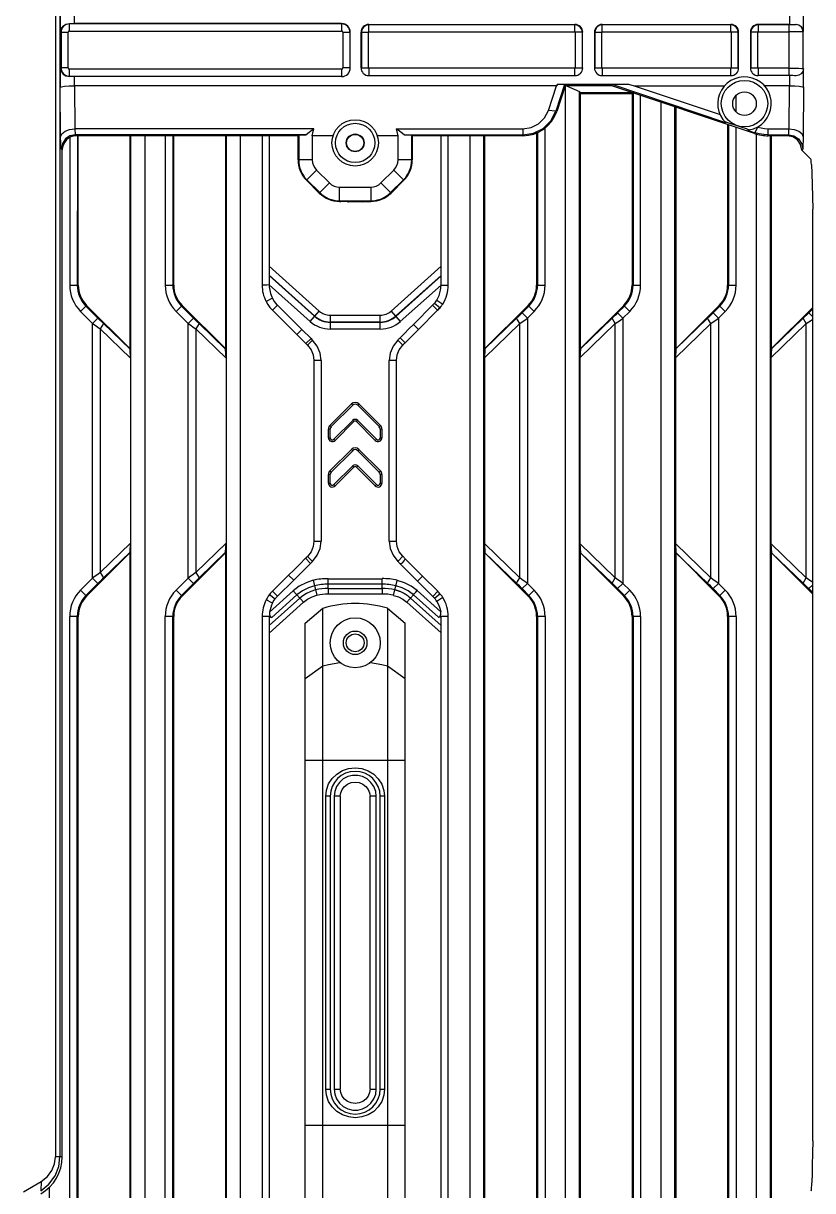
# Model space of a CAD drawing. Header units: millimetres. Extents: x -3132 to 28633, y 682 to 5849.
# Drawn here: x 23389.5 to 23499.9, y 2426 to 2589.5 of the extents above; entities that cross this region are included whole.
import ezdxf

# ---------------------------------------------------------------- set-up
doc = ezdxf.new("R2010")
doc.units = ezdxf.units.MM

# ---------------------------------------------------------------- blocks, each defined once
blk = doc.blocks.new('rtjg')
at = {"linetype": 'Continuous'}
for p, q in [((18572.44, 2418.77), (18572.44, 2108.85)), ((18573.06, 2418.77), (18573.06, 2108.85)), ((18573.11, 2269.02), (18573.11, 2266.31)), ((18677.16, 2266.46), (18677.16, 2269.02)), ((18612.49, 2267.48), (18574.39, 2267.48)), ((18574.39, 2266.48), (18574.39, 2267.48)), ((18575.1, 2267.52), (18575.1, 2268.81)), ((18612.49, 2267.52), (18575.1, 2267.52)), ((18612.49, 2267.52), (18612.49, 2266.48)), ((18616.29, 2267.39), (18645.16, 2267.39)), ((18616.29, 2266.35), (18616.29, 2267.39)), ((18645.16, 2267.34), (18616.29, 2267.34)), ((18645.16, 2266.35), (18645.16, 2267.34)), ((18648.96, 2267.39), (18666.99, 2267.39)), ((18648.96, 2266.35), (18648.96, 2267.39)), ((18666.99, 2267.34), (18648.96, 2267.34)), ((18666.99, 2266.35), (18666.99, 2267.34)), ((18675.17, 2267.39), (18670.79, 2267.39)), ((18675.1, 2267.34), (18670.79, 2267.34)), ((18670.79, 2267.34), (18670.79, 2266.35)), ((18675.1, 2267.34), (18675.1, 2260.28)), ((18675.17, 2268.81), (18675.17, 2267.39)), ((18676.11, 2267.39), (18676.09, 2267.38)), ((18573.11, 2266.31), (18574.22, 2266.31)), ((18573.22, 2266.31), (18573.22, 2261.31)), ((18574.22, 2261.31), (18574.22, 2266.31)), ((18574.39, 2266.48), (18612.49, 2266.48)), ((18612.66, 2266.31), (18613.7, 2266.31)), ((18612.66, 2266.31), (18612.66, 2261.31)), ((18613.7, 2261.31), (18613.7, 2266.31)), ((18615.21, 2266.31), (18616.25, 2266.31)), ((18615.21, 2261.31), (18615.21, 2266.31)), ((18615.26, 2266.31), (18615.26, 2261.31)), ((18616.25, 2266.35), (18645.19, 2266.35)), ((18616.25, 2261.27), (18616.25, 2266.35)), ((18645.19, 2266.35), (18645.19, 2261.27)), ((18646.19, 2266.31), (18645.19, 2266.31)), ((18646.19, 2261.31), (18646.19, 2266.31)), ((18646.23, 2261.31), (18646.23, 2266.31)), ((18647.88, 2266.31), (18648.92, 2266.31)), ((18647.88, 2266.31), (18647.88, 2261.31)), ((18647.92, 2266.31), (18647.92, 2261.31)), ((18648.92, 2266.35), (18667.03, 2266.35)), ((18648.92, 2261.27), (18648.92, 2266.35)), ((18667.03, 2266.35), (18667.03, 2261.27)), ((18668.02, 2266.31), (18667.03, 2266.31)), ((18668.02, 2261.31), (18668.02, 2266.31)), ((18668.07, 2261.31), (18668.07, 2266.31)), ((18669.71, 2266.31), (18669.71, 2261.31)), ((18670.75, 2266.31), (18669.76, 2266.31)), ((18669.76, 2266.31), (18669.76, 2261.31)), ((18670.75, 2266.35), (18675.1, 2266.35)), ((18670.75, 2261.27), (18670.75, 2266.35)), ((18677.09, 2266.38), (18677.16, 2266.46)), ((18677.09, 2261.24), (18677.09, 2266.38)), ((18574.22, 2261.31), (18573.11, 2261.31)), ((18573.11, 2261.31), (18573.11, 2258.6)), ((18612.49, 2261.14), (18574.39, 2261.14)), ((18574.39, 2260.1), (18574.39, 2261.14)), ((18612.49, 2261.14), (18612.49, 2260.14)), ((18613.66, 2261.31), (18612.66, 2261.31)), ((18615.26, 2261.31), (18616.25, 2261.31)), ((18645.19, 2261.27), (18616.25, 2261.27)), ((18616.29, 2261.27), (18616.29, 2260.28)), ((18645.16, 2260.28), (18645.16, 2261.27)), ((18645.19, 2261.31), (18646.19, 2261.31)), ((18647.92, 2261.31), (18648.92, 2261.31)), ((18667.03, 2261.27), (18648.92, 2261.27)), ((18648.96, 2261.27), (18648.96, 2260.28)), ((18666.99, 2260.28), (18666.99, 2261.27)), ((18667.03, 2261.31), (18668.02, 2261.31)), ((18669.76, 2261.31), (18670.75, 2261.31)), ((18675.1, 2261.27), (18670.75, 2261.27)), ((18670.79, 2261.27), (18670.79, 2260.28)), ((18677.09, 2261.24), (18677.16, 2261.16)), ((18677.16, 2258.6), (18677.16, 2261.16)), ((18574.39, 2260.14), (18612.49, 2260.14)), ((18612.49, 2260.1), (18575.1, 2260.1)), ((18575.1, 2258.81), (18575.1, 2260.1)), ((18616.29, 2260.23), (18645.16, 2260.23)), ((18642.7, 2259.02), (18642.58, 2258.81)), ((18642.7, 2259.02), (18652.67, 2259.02)), ((18642.7, 2259.02), (18643.67, 2258.99)), ((18648.96, 2260.23), (18666.99, 2260.23)), ((18650.34, 2258.99), (18652.67, 2259.02)), ((18652.67, 2259.02), (18653.43, 2258.81)), ((18675.17, 2260.23), (18670.79, 2260.23)), ((18675.17, 2260.23), (18675.17, 2258.81)), ((18676.11, 2260.22), (18676.09, 2260.24)), ((18573.16, 2251.68), (18573.11, 2258.6)), ((18642.58, 2258.81), (18575.1, 2258.81)), ((18575.1, 2258.81), (18575.15, 2252.79)), ((18641.43, 2255.36), (18642.58, 2258.81)), ((18643.67, 2258.99), (18642.46, 2255.27)), ((18643.8, 2258.81), (18642.6, 2255.22)), ((18643.8, 2258.81), (18643.67, 2258.99)), ((18643.79, 2258.81), (18643.79, 2053.72)), ((18650.31, 2258.81), (18643.8, 2258.81)), ((18643.98, 2258.81), (18645.79, 2257.99)), ((18645.78, 2257.99), (18645.8, 2257.81)), ((18645.78, 2055.71), (18645.78, 2257.99)), ((18645.8, 2257.81), (18645.93, 2257.68)), ((18653.15, 2257.68), (18645.93, 2257.68)), ((18645.93, 2222.01), (18645.93, 2257.68)), ((18650.31, 2258.81), (18650.34, 2258.99)), ((18670.3, 2252.12), (18650.31, 2258.81)), ((18666.28, 2253.61), (18650.34, 2258.99)), ((18653.24, 2257.77), (18653.15, 2257.68)), ((18653.15, 2257.68), (18653.15, 2230.89)), ((18653.28, 2257.81), (18653.24, 2257.77)), ((18653.29, 2257.82), (18653.29, 2230.89)), ((18653.43, 2258.81), (18666.09, 2258.81)), ((18653.43, 2258.81), (18665.46, 2254.78)), ((18654.34, 2230.89), (18654.34, 2257.46)), ((18667.71, 2255.19), (18667.71, 2257.43)), ((18675.17, 2258.81), (18671.68, 2258.81)), ((18675.13, 2252.79), (18675.17, 2258.81)), ((18677.16, 2258.6), (18677.11, 2251.68)), ((18657.16, 2256.52), (18657.16, 2067.09)), ((18659.15, 2069.08), (18659.15, 2255.85)), ((18659.3, 2222.01), (18659.3, 2255.8)), ((18642.45, 2255.24), (18641.43, 2255.36)), ((18642.6, 2255.22), (18642.46, 2255.27)), ((18608.6, 2252.79), (18575.17, 2252.79)), ((18575.17, 2252.79), (18575.21, 2251.94)), ((18608.6, 2252.79), (18607.55, 2251.94)), ((18608.39, 2251.81), (18608.6, 2252.79)), ((18620.18, 2252.79), (18637.86, 2252.79)), ((18621.23, 2251.94), (18620.18, 2252.79)), ((18620.39, 2251.81), (18620.18, 2252.79)), ((18637.86, 2252.79), (18637.86, 2251.81)), ((18640.97, 2230.89), (18640.97, 2252.94)), ((18666.55, 2253.64), (18666.43, 2253.68)), ((18666.52, 2253.38), (18666.52, 2230.89)), ((18666.66, 2253.34), (18666.66, 2230.89)), ((18667.6, 2253.29), (18666.99, 2253.49)), ((18668.69, 2252.92), (18667.6, 2253.29)), ((18667.71, 2230.89), (18667.71, 2252.99)), ((18669.33, 2252.59), (18670.35, 2252.24)), ((18670.69, 2253.02), (18670.35, 2252.24)), ((18672.21, 2252.79), (18675.13, 2252.79)), ((18672.21, 2251.81), (18672.21, 2252.79)), ((18675.07, 2251.94), (18675.1, 2252.79)), ((18573.24, 2249.97), (18573.16, 2251.68)), ((18574.44, 2251.54), (18574.44, 2230.89)), ((18607.55, 2251.94), (18575.25, 2251.94)), ((18575.25, 2251.94), (18575.38, 2251.81)), ((18606.39, 2251.81), (18575.38, 2251.81)), ((18575.5, 2251.81), (18575.49, 2230.89)), ((18575.62, 2230.89), (18575.62, 2251.81)), ((18582.85, 2251.81), (18582.85, 2222.01)), ((18582.99, 2019.79), (18582.99, 2251.81)), ((18584.99, 2018.72), (18584.99, 2251.81)), ((18587.81, 2251.81), (18587.81, 2230.89)), ((18588.87, 2251.81), (18588.86, 2230.89)), ((18588.99, 2230.89), (18588.99, 2251.81)), ((18596.22, 2251.81), (18596.22, 2222.01)), ((18596.36, 2019.79), (18596.36, 2251.81)), ((18598.36, 2018.72), (18598.36, 2251.81)), ((18601.36, 2251.81), (18601.36, 2230.89)), ((18602.36, 2251.81), (18602.36, 2230.92)), ((18606.39, 2251.81), (18606.48, 2251.9)), ((18606.39, 2248.42), (18606.39, 2251.81)), ((18606.48, 2251.9), (18607.55, 2251.94)), ((18606.48, 2251.9), (18606.48, 2248.42)), ((18611.3, 2251.81), (18608.39, 2251.81)), ((18608.39, 2251.81), (18608.39, 2248.42)), ((18620.39, 2251.81), (18617.48, 2251.81)), ((18620.39, 2248.42), (18620.39, 2251.81)), ((18621.23, 2251.94), (18637.86, 2251.94)), ((18621.23, 2251.94), (18622.3, 2251.9)), ((18622.39, 2251.81), (18622.3, 2251.9)), ((18622.3, 2248.42), (18622.3, 2251.9)), ((18637.86, 2251.81), (18622.39, 2251.81)), ((18622.39, 2251.81), (18622.39, 2248.42)), ((18626.42, 2230.91), (18626.42, 2251.81)), ((18627.42, 2230.9), (18627.42, 2251.81)), ((18630.42, 2251.81), (18630.42, 2040.35)), ((18632.41, 2042.34), (18632.41, 2251.81)), ((18632.56, 2222.01), (18632.56, 2251.81)), ((18639.78, 2252.25), (18639.78, 2230.89)), ((18639.92, 2252.31), (18639.92, 2230.89)), ((18670.34, 2252.24), (18670.3, 2252.12)), ((18670.53, 2252.06), (18670.53, 2080.46)), ((18672.21, 2251.94), (18675.07, 2251.94)), ((18674.9, 2251.81), (18672.21, 2251.81)), ((18672.52, 2082.45), (18672.52, 2251.81)), ((18672.67, 2222.01), (18672.67, 2251.81)), ((18674.9, 2251.81), (18675.03, 2251.94)), ((18677.11, 2251.68), (18677.04, 2249.97)), ((18573.39, 2249.82), (18573.24, 2249.97)), ((18573.39, 2108.85), (18573.39, 2249.82)), ((18677.04, 2249.97), (18676.89, 2249.81)), ((18676.89, 2249.81), (18678.18, 2248.52)), ((18608.39, 2248.42), (18606.39, 2248.42)), ((18622.39, 2248.42), (18620.39, 2248.42)), ((18607.56, 2245.59), (18608.97, 2247)), ((18608.97, 2247), (18610.78, 2245.2)), ((18618, 2245.2), (18619.8, 2247)), ((18619.8, 2247), (18621.22, 2245.59)), ((18609.37, 2243.78), (18607.56, 2245.59)), ((18607.62, 2245.65), (18609.43, 2243.85)), ((18610.78, 2245.2), (18609.37, 2243.78)), ((18612.2, 2244.61), (18616.58, 2244.61)), ((18612.2, 2242.61), (18612.2, 2244.61)), ((18616.58, 2244.61), (18616.58, 2242.61)), ((18619.41, 2243.78), (18618, 2245.2)), ((18619.35, 2243.85), (18621.15, 2245.65)), ((18621.22, 2245.59), (18619.41, 2243.78)), ((18612.2, 2242.7), (18616.58, 2242.7)), ((18612.2, 2242.61), (18612.37, 2242.61)), ((18613.36, 2242.58), (18613.45, 2242.54)), ((18615.32, 2242.54), (18613.45, 2242.54)), ((18615.42, 2242.58), (18615.32, 2242.54)), ((18616.41, 2242.61), (18616.58, 2242.61)), ((18678.43, 2111.08), (18678.43, 2241.54)), ((18609.37, 2227.27), (18602.36, 2233.55)), ((18626.42, 2233.53), (18619.42, 2227.26)), ((18608.73, 2226.56), (18602.36, 2232.28)), ((18602.36, 2232.22), (18608.7, 2226.53)), ((18626.42, 2232.25), (18620.05, 2226.56)), ((18620.08, 2226.52), (18626.42, 2232.19)), ((18574.44, 2230.89), (18575.62, 2230.89)), ((18587.81, 2230.89), (18588.99, 2230.89)), ((18602.36, 2230.92), (18608.07, 2225.82)), ((18620.71, 2225.82), (18626.42, 2230.91)), ((18626.42, 2230.91), (18627.42, 2230.89)), ((18639.78, 2230.89), (18640.97, 2230.89)), ((18653.15, 2230.89), (18654.34, 2230.89)), ((18666.52, 2230.89), (18667.71, 2230.89)), ((18576.79, 2228.06), (18575.95, 2227.22)), ((18576.7, 2227.97), (18578.39, 2226.28)), ((18582.85, 2222.01), (18576.79, 2228.06)), ((18590.16, 2228.06), (18589.32, 2227.22)), ((18590.07, 2227.97), (18591.76, 2226.28)), ((18596.22, 2222.01), (18590.16, 2228.06)), ((18602.81, 2229.06), (18601.91, 2228.6)), ((18603.53, 2228.08), (18602.83, 2227.37)), ((18606.93, 2224.68), (18603.53, 2228.08)), ((18625.32, 2228.17), (18622.55, 2225.39)), ((18625.23, 2228.08), (18625.93, 2227.37)), ((18625.5, 2228.37), (18626.27, 2227.73)), ((18625.82, 2228.79), (18626.66, 2228.25)), ((18638.61, 2228.06), (18632.56, 2222.01)), ((18638.71, 2227.97), (18637.76, 2227.02)), ((18639.45, 2227.22), (18638.61, 2228.06)), ((18651.98, 2228.06), (18645.93, 2222.01)), ((18652.08, 2227.97), (18651.13, 2227.02)), ((18652.82, 2227.22), (18651.98, 2228.06)), ((18665.35, 2228.06), (18659.3, 2222.01)), ((18665.45, 2227.97), (18664.5, 2227.02)), ((18666.19, 2227.22), (18665.35, 2228.06)), ((18575.95, 2227.22), (18577.64, 2225.54)), ((18589.32, 2227.22), (18591.01, 2225.54)), ((18602.83, 2227.37), (18606.22, 2223.97)), ((18608.07, 2225.82), (18609.37, 2227.27)), ((18610.89, 2226.68), (18617.9, 2226.68)), ((18610.89, 2226.68), (18610.89, 2224.74)), ((18617.9, 2224.74), (18617.9, 2226.68)), ((18619.42, 2227.26), (18620.71, 2225.82)), ((18623.25, 2224.68), (18625.93, 2227.37)), ((18637.76, 2227.02), (18638.5, 2226.27)), ((18638.5, 2226.27), (18639.45, 2227.22)), ((18651.13, 2227.02), (18651.87, 2226.27)), ((18651.87, 2226.27), (18652.82, 2227.22)), ((18664.5, 2227.02), (18665.24, 2226.27)), ((18665.24, 2226.27), (18666.19, 2227.22)), ((18678.43, 2227.77), (18672.67, 2222.01)), ((18678.43, 2227.58), (18677.87, 2227.02)), ((18677.87, 2227.02), (18678.43, 2226.46)), ((18577.64, 2225.54), (18578.39, 2226.28)), ((18577.64, 2189.87), (18577.64, 2225.54)), ((18579.17, 2225.51), (18578.71, 2224.76)), ((18578.71, 2224.76), (18582.95, 2220.67)), ((18578.71, 2224.76), (18578.71, 2190.64)), ((18582.88, 2221.93), (18579.17, 2225.51)), ((18591.01, 2225.54), (18591.76, 2226.28)), ((18591.01, 2189.87), (18591.01, 2225.54)), ((18592.54, 2225.51), (18592.08, 2224.76)), ((18592.08, 2224.76), (18596.32, 2220.67)), ((18592.08, 2224.76), (18592.08, 2190.64)), ((18596.25, 2221.93), (18592.54, 2225.51)), ((18617.9, 2225.73), (18610.89, 2225.73)), ((18610.89, 2225.69), (18617.9, 2225.69)), ((18617.9, 2224.74), (18610.89, 2224.74)), ((18622.54, 2225.39), (18623.25, 2224.68)), ((18632.47, 2220.71), (18637.43, 2225.5)), ((18636.97, 2226.25), (18632.54, 2221.97)), ((18637.43, 2225.5), (18636.97, 2226.25)), ((18637.43, 2189.9), (18637.43, 2225.5)), ((18638.5, 2226.27), (18638.5, 2189.13)), ((18645.84, 2220.71), (18650.8, 2225.5)), ((18650.34, 2226.25), (18645.91, 2221.97)), ((18650.8, 2225.5), (18650.34, 2226.25)), ((18650.8, 2189.9), (18650.8, 2225.5)), ((18651.87, 2226.27), (18651.87, 2189.13)), ((18659.21, 2220.71), (18664.17, 2225.5)), ((18663.71, 2226.25), (18659.28, 2221.97)), ((18664.17, 2225.5), (18663.71, 2226.25)), ((18664.17, 2189.9), (18664.17, 2225.5)), ((18665.24, 2226.27), (18665.24, 2189.13)), ((18672.58, 2220.71), (18677.54, 2225.5)), ((18677.08, 2226.25), (18672.65, 2221.97)), ((18677.54, 2225.5), (18677.08, 2226.25)), ((18677.54, 2189.9), (18677.54, 2225.5)), ((18606.93, 2224.68), (18606.22, 2223.98)), ((18606.22, 2223.97), (18607.5, 2222.71)), ((18608.21, 2223.41), (18606.93, 2224.68)), ((18607.5, 2222.71), (18608.21, 2223.41)), ((18608.43, 2223.19), (18607.72, 2222.49)), ((18620.35, 2223.2), (18621.06, 2222.49)), ((18621.39, 2222.82), (18620.68, 2223.53)), ((18582.85, 2222.01), (18582.88, 2221.93)), ((18582.95, 2220.67), (18582.88, 2221.93)), ((18596.22, 2222.01), (18596.25, 2221.93)), ((18596.32, 2220.67), (18596.25, 2221.93)), ((18632.54, 2221.97), (18632.47, 2220.71)), ((18632.56, 2222), (18632.54, 2221.97)), ((18645.91, 2221.97), (18645.84, 2220.71)), ((18645.93, 2222), (18645.91, 2221.97)), ((18659.28, 2221.97), (18659.21, 2220.71)), ((18659.3, 2222), (18659.28, 2221.97)), ((18672.65, 2221.97), (18672.58, 2220.71)), ((18672.67, 2222), (18672.65, 2221.97)), ((18582.95, 2220.67), (18582.95, 2194.74)), ((18596.32, 2220.67), (18596.32, 2194.74)), ((18609.61, 2220.36), (18608.61, 2220.36)), ((18608.61, 2220.35), (18608.61, 2195.05)), ((18609.61, 2220.36), (18609.61, 2195.05)), ((18620.16, 2220.35), (18619.16, 2220.35)), ((18619.16, 2195.05), (18619.16, 2220.35)), ((18620.16, 2195.05), (18620.16, 2220.35)), ((18632.47, 2220.71), (18632.47, 2194.7)), ((18645.84, 2220.71), (18645.84, 2194.7)), ((18659.21, 2220.71), (18659.21, 2194.7)), ((18672.58, 2220.71), (18672.58, 2194.7)), ((18613.86, 2214.25), (18610.86, 2211.25)), ((18611.04, 2211.08), (18614.04, 2214.08)), ((18614.04, 2214.08), (18613.86, 2214.25)), ((18614.92, 2214.25), (18614.74, 2214.08)), ((18614.74, 2214.08), (18617.74, 2211.08)), ((18617.92, 2211.25), (18614.92, 2214.25)), ((18614.04, 2211.96), (18611.4, 2209.32)), ((18611.58, 2209.14), (18614.21, 2211.78)), ((18614.21, 2211.78), (18614.04, 2211.96)), ((18614.74, 2211.96), (18614.57, 2211.78)), ((18614.57, 2211.78), (18617.2, 2209.14)), ((18617.38, 2209.32), (18614.74, 2211.96)), ((18610.89, 2210.72), (18610.64, 2210.72)), ((18610.64, 2209.53), (18610.64, 2210.72)), ((18610.86, 2211.25), (18611.04, 2211.08)), ((18610.89, 2209.53), (18610.89, 2210.72)), ((18617.74, 2211.08), (18617.92, 2211.25)), ((18618.14, 2210.72), (18617.89, 2210.72)), ((18617.89, 2210.72), (18617.89, 2209.53)), ((18618.14, 2210.72), (18618.14, 2209.53)), ((18610.64, 2209.53), (18610.89, 2209.53)), ((18611.4, 2209.32), (18611.58, 2209.14)), ((18617.2, 2209.14), (18617.38, 2209.32)), ((18617.89, 2209.53), (18618.14, 2209.53)), ((18613.86, 2207.89), (18610.86, 2204.89)), ((18611.04, 2204.71), (18614.04, 2207.71)), ((18614.04, 2207.71), (18613.86, 2207.89)), ((18614.92, 2207.89), (18614.74, 2207.71)), ((18614.74, 2207.71), (18617.74, 2204.71)), ((18617.92, 2204.89), (18614.92, 2207.89)), ((18614.04, 2205.59), (18611.4, 2202.96)), ((18611.58, 2202.78), (18614.21, 2205.42)), ((18614.21, 2205.42), (18614.04, 2205.59)), ((18614.74, 2205.59), (18614.57, 2205.42)), ((18614.57, 2205.42), (18617.2, 2202.78)), ((18617.38, 2202.96), (18614.74, 2205.59)), ((18610.89, 2204.36), (18610.64, 2204.36)), ((18610.64, 2203.17), (18610.64, 2204.36)), ((18610.86, 2204.89), (18611.04, 2204.71)), ((18610.89, 2203.17), (18610.89, 2204.36)), ((18617.74, 2204.71), (18617.92, 2204.89)), ((18618.14, 2204.36), (18617.89, 2204.36)), ((18617.89, 2204.36), (18617.89, 2203.17)), ((18618.14, 2204.36), (18618.14, 2203.17)), ((18610.64, 2203.17), (18610.89, 2203.17)), ((18611.4, 2202.96), (18611.58, 2202.78)), ((18617.2, 2202.78), (18617.38, 2202.96)), ((18617.89, 2203.17), (18618.14, 2203.17)), ((18582.95, 2194.74), (18578.71, 2190.64)), ((18582.88, 2193.48), (18582.95, 2194.74)), ((18596.32, 2194.74), (18592.08, 2190.64)), ((18596.25, 2193.48), (18596.32, 2194.74)), ((18608.61, 2195.05), (18609.61, 2195.05)), ((18619.16, 2195.05), (18620.16, 2195.05)), ((18637.43, 2189.9), (18632.47, 2194.7)), ((18632.47, 2194.7), (18632.54, 2193.43)), ((18650.8, 2189.9), (18645.84, 2194.7)), ((18645.84, 2194.7), (18645.91, 2193.43)), ((18664.17, 2189.9), (18659.21, 2194.7)), ((18659.21, 2194.7), (18659.28, 2193.43)), ((18677.54, 2189.9), (18672.58, 2194.7)), ((18672.58, 2194.7), (18672.65, 2193.43)), ((18576.79, 2187.34), (18582.85, 2193.4)), ((18579.17, 2189.9), (18582.88, 2193.48)), ((18582.85, 2193.4), (18582.88, 2193.48)), ((18582.85, 2193.4), (18582.85, 2084.22)), ((18590.16, 2187.34), (18596.22, 2193.4)), ((18592.54, 2189.9), (18596.25, 2193.48)), ((18596.22, 2193.4), (18596.25, 2193.48)), ((18596.22, 2193.4), (18596.22, 2084.22)), ((18607.44, 2192.64), (18608.14, 2191.93)), ((18608.42, 2192.21), (18607.72, 2192.91)), ((18620.35, 2192.21), (18621.05, 2192.92)), ((18623.83, 2190.14), (18621.39, 2192.59)), ((18632.55, 2193.43), (18636.97, 2189.16)), ((18632.56, 2193.41), (18638.61, 2187.34)), ((18632.56, 2084.22), (18632.56, 2193.41)), ((18645.92, 2193.43), (18650.34, 2189.16)), ((18645.93, 2193.41), (18651.98, 2187.34)), ((18645.93, 2084.22), (18645.93, 2193.41)), ((18659.29, 2193.43), (18663.71, 2189.16)), ((18659.3, 2193.41), (18665.35, 2187.34)), ((18659.3, 2084.22), (18659.3, 2193.41)), ((18672.66, 2193.43), (18677.08, 2189.16)), ((18672.67, 2193.41), (18678.43, 2187.64)), ((18672.67, 2084.22), (18672.67, 2193.41)), ((18578.71, 2190.64), (18579.17, 2189.9)), ((18592.08, 2190.64), (18592.54, 2189.9)), ((18620.68, 2191.88), (18623.12, 2189.43)), ((18577.64, 2189.87), (18575.95, 2188.18)), ((18576.7, 2187.44), (18578.39, 2189.12)), ((18578.39, 2189.12), (18577.64, 2189.87)), ((18591.01, 2189.87), (18589.32, 2188.18)), ((18590.07, 2187.44), (18591.76, 2189.12)), ((18591.76, 2189.12), (18591.01, 2189.87)), ((18605.07, 2190.26), (18602.84, 2188.05)), ((18603.54, 2187.33), (18605.78, 2189.56)), ((18605.78, 2189.56), (18605.07, 2190.26)), ((18608.53, 2189.56), (18609.04, 2187.46)), ((18618.16, 2189.01), (18610.61, 2189.01)), ((18610.61, 2188.41), (18610.61, 2189.01)), ((18610.62, 2189.79), (18618.16, 2189.79)), ((18618.16, 2188.41), (18618.16, 2189.01)), ((18619.76, 2187.45), (18620.28, 2189.55)), ((18623.12, 2189.43), (18623.83, 2190.14)), ((18623.12, 2189.43), (18625.24, 2187.31)), ((18625.95, 2188.03), (18623.83, 2190.14)), ((18636.97, 2189.16), (18637.43, 2189.9)), ((18638.5, 2189.13), (18637.76, 2188.39)), ((18639.45, 2188.18), (18638.5, 2189.13)), ((18650.34, 2189.16), (18650.8, 2189.9)), ((18651.87, 2189.13), (18651.13, 2188.39)), ((18652.82, 2188.18), (18651.87, 2189.13)), ((18663.71, 2189.16), (18664.17, 2189.9)), ((18665.24, 2189.13), (18664.5, 2188.39)), ((18666.19, 2188.18), (18665.24, 2189.13)), ((18677.08, 2189.16), (18677.54, 2189.9)), ((18678.43, 2188.94), (18677.87, 2188.39)), ((18575.95, 2188.18), (18576.79, 2187.34)), ((18589.32, 2188.18), (18590.16, 2187.34)), ((18602.4, 2187.56), (18603.19, 2186.95)), ((18605.73, 2188.1), (18602.41, 2185.12)), ((18606.24, 2187.52), (18602.73, 2184.37)), ((18603.54, 2187.33), (18602.84, 2188.05)), ((18605.73, 2188.1), (18606.24, 2187.52)), ((18606.64, 2187.07), (18606.24, 2187.52)), ((18610.61, 2188.41), (18618.16, 2188.41)), ((18618.17, 2187.63), (18610.61, 2187.63)), ((18622.14, 2187.08), (18622.54, 2187.52)), ((18626.04, 2184.39), (18622.54, 2187.52)), ((18626.37, 2185.15), (18623.06, 2188.11)), ((18625.24, 2187.31), (18625.95, 2188.03)), ((18625.5, 2187.04), (18626.26, 2187.68)), ((18626.67, 2187.14), (18625.82, 2186.61)), ((18637.76, 2188.39), (18638.71, 2187.44)), ((18638.61, 2187.34), (18639.45, 2188.18)), ((18651.13, 2188.39), (18652.08, 2187.44)), ((18651.98, 2187.34), (18652.82, 2188.18)), ((18664.5, 2188.39), (18665.45, 2187.44)), ((18665.35, 2187.34), (18666.19, 2188.18)), ((18677.87, 2188.39), (18678.43, 2187.83)), ((18602.82, 2186.38), (18601.93, 2186.84)), ((18602.36, 2183.23), (18606.64, 2187.07)), ((18602.36, 2182.18), (18607.16, 2186.49)), ((18606.64, 2187.07), (18606.79, 2186.91)), ((18606.79, 2186.91), (18607.16, 2186.49)), ((18607.39, 2183.54), (18609.85, 2185.64)), ((18609.85, 2091.98), (18609.85, 2185.64)), ((18618.92, 2185.65), (18621.39, 2183.55)), ((18618.92, 2185.65), (18618.92, 2091.97)), ((18622, 2186.91), (18621.62, 2186.49)), ((18621.62, 2186.49), (18626.42, 2182.2)), ((18622.14, 2187.08), (18622, 2186.91)), ((18622.14, 2187.08), (18626.42, 2183.25)), ((18575.62, 2184.51), (18574.44, 2184.51)), ((18574.44, 2093.11), (18574.44, 2184.51)), ((18575.49, 2093.11), (18575.49, 2184.51)), ((18575.62, 2093.11), (18575.62, 2184.51)), ((18588.99, 2184.51), (18587.81, 2184.51)), ((18587.81, 2093.11), (18587.81, 2184.51)), ((18588.86, 2093.11), (18588.86, 2184.51)), ((18588.99, 2093.11), (18588.99, 2184.51)), ((18602.5, 2184.51), (18601.36, 2184.51)), ((18601.36, 2184.51), (18601.36, 2093.11)), ((18602.36, 2184.43), (18602.73, 2184.37)), ((18602.36, 2184.43), (18602.36, 2093.45)), ((18626.04, 2184.39), (18626.42, 2184.46)), ((18627.42, 2184.51), (18626.25, 2184.51)), ((18626.42, 2093.43), (18626.42, 2184.46)), ((18627.42, 2093.11), (18627.42, 2184.5)), ((18640.97, 2184.51), (18639.78, 2184.51)), ((18639.78, 2184.51), (18639.78, 2093.11)), ((18639.92, 2184.51), (18639.92, 2093.11)), ((18640.97, 2184.51), (18640.97, 2093.11)), ((18654.34, 2184.51), (18653.15, 2184.51)), ((18653.15, 2184.51), (18653.15, 2093.11)), ((18653.29, 2184.51), (18653.29, 2093.11)), ((18654.34, 2184.51), (18654.34, 2093.11)), ((18667.71, 2184.51), (18666.52, 2184.51)), ((18666.52, 2184.51), (18666.52, 2093.11)), ((18666.66, 2184.51), (18666.66, 2093.11)), ((18667.71, 2184.51), (18667.71, 2093.11)), ((18607.39, 2094.07), (18607.39, 2183.54)), ((18621.39, 2094.06), (18621.39, 2183.55)), ((18607.39, 2175.81), (18609.85, 2177.58)), ((18618.92, 2177.59), (18621.39, 2175.82)), ((18621.39, 2164.34), (18607.39, 2164.34)), ((18610.89, 2159.31), (18610.27, 2159.31)), ((18610.27, 2118.31), (18610.27, 2159.31)), ((18610.89, 2159.31), (18610.89, 2118.31)), ((18612.3, 2159.31), (18611.44, 2159.31)), ((18611.44, 2159.31), (18611.44, 2118.31)), ((18612.3, 2159.31), (18612.3, 2118.31)), ((18617.34, 2159.31), (18616.47, 2159.31)), ((18616.47, 2118.31), (18616.47, 2159.31)), ((18617.34, 2118.31), (18617.34, 2159.31)), ((18618.51, 2159.31), (18617.89, 2159.31)), ((18617.89, 2118.31), (18617.89, 2159.31)), ((18618.51, 2159.31), (18618.51, 2118.31)), ((18610.27, 2118.31), (18610.89, 2118.31)), ((18611.44, 2118.31), (18612.3, 2118.31)), ((18616.47, 2118.31), (18617.34, 2118.31)), ((18617.89, 2118.31), (18618.51, 2118.31)), ((18607.39, 2113.28), (18621.39, 2113.28)), ((18573.39, 2108.85), (18572.44, 2108.85)), ((18567.94, 2103.94), (18570.44, 2105.39)), ((18570.44, 2105.39), (18570.4, 2104.09)), ((18571.62, 2018.72), (18571.62, 2104.6))]:
    blk.add_line(p, q, dxfattribs=at)
for points in [[(18573.11, 2266.31), (18573.23, 2266.78), (18573.5, 2267.17), (18573.9, 2267.43), (18574.39, 2267.52)], [(18676.09, 2267.38), (18676.01, 2267.36), (18675.79, 2267.35), (18675.47, 2267.35), (18675.1, 2267.34)], [(18677.09, 2266.38), (18677.01, 2266.76), (18676.81, 2267.07), (18676.48, 2267.3), (18676.09, 2267.38)], [(18677.16, 2266.46), (18677.07, 2266.82), (18676.84, 2267.12), (18676.51, 2267.32), (18676.11, 2267.39)], [(18677.09, 2266.38), (18676.92, 2266.37), (18676.48, 2266.36), (18675.84, 2266.35), (18675.1, 2266.35)], [(18573.11, 2261.31), (18573.23, 2260.84), (18573.5, 2260.45), (18573.91, 2260.19), (18574.39, 2260.1)], [(18675.1, 2261.27), (18675.84, 2261.27), (18676.48, 2261.26), (18676.92, 2261.25), (18677.09, 2261.24)], [(18677.16, 2261.16), (18677.07, 2260.8), (18676.84, 2260.5), (18676.51, 2260.29), (18676.11, 2260.22)], [(18573.11, 2258.6), (18573.28, 2258.68), (18573.72, 2258.75), (18574.36, 2258.79), (18575.1, 2258.81)], [(18653.28, 2257.82), (18650.81, 2257.82), (18648.31, 2257.81), (18645.8, 2257.81)], [(18675.17, 2258.81), (18675.92, 2258.79), (18676.56, 2258.75), (18676.99, 2258.68), (18677.16, 2258.6)], [(18637.86, 2252.79), (18639.01, 2252.97), (18640.05, 2253.49), (18640.88, 2254.31), (18641.43, 2255.36)], [(18637.86, 2251.94), (18639.34, 2252.17), (18640.69, 2252.85), (18641.76, 2253.91), (18642.46, 2255.27)], [(18573.16, 2251.68), (18573.34, 2252.1), (18573.79, 2252.46), (18574.42, 2252.7), (18575.15, 2252.79)], [(18666.43, 2253.68), (18666.33, 2253.71), (18666.25, 2253.73), (18666.18, 2253.75), (18666.15, 2253.76), (18666.14, 2253.76)], [(18666.99, 2253.49), (18666.83, 2253.55), (18666.55, 2253.64)], [(18669.27, 2252.73), (18669.15, 2252.77), (18669.01, 2252.81), (18668.69, 2252.92)], [(18669.55, 2252.62), (18669.54, 2252.62), (18669.51, 2252.64), (18669.45, 2252.66), (18669.37, 2252.69), (18669.27, 2252.73)], [(18670.71, 2253.03), (18671.2, 2252.9), (18671.7, 2252.81), (18672.21, 2252.79)], [(18675.13, 2252.79), (18675.86, 2252.7), (18676.49, 2252.46), (18676.93, 2252.11), (18677.11, 2251.68)], [(18575.25, 2251.94), (18574.47, 2251.78), (18573.84, 2251.36), (18573.4, 2250.73), (18573.24, 2249.97)], [(18672.21, 2251.94), (18671.58, 2251.97), (18670.96, 2252.07), (18670.34, 2252.24)], [(18676.89, 2249.81), (18676.73, 2250.59), (18676.3, 2251.23), (18675.67, 2251.66), (18674.9, 2251.81)], [(18675.07, 2251.94), (18675.8, 2251.78), (18676.44, 2251.36), (18676.87, 2250.73), (18677.04, 2249.97)], [(18678.26, 2247.77), (18678.33, 2246.52), (18678.38, 2244.99), (18678.42, 2243.25), (18678.43, 2241.54)], [(18615.42, 2242.58), (18615.59, 2242.59), (18615.95, 2242.61), (18616.41, 2242.61)], [(18602.36, 2230.92), (18602.03, 2230.91), (18601.7, 2230.91), (18601.36, 2230.89)], [(18625.82, 2228.79), (18626.15, 2229.46), (18626.35, 2230.17), (18626.42, 2230.91)], [(18601.91, 2228.6), (18602.16, 2228.17), (18602.46, 2227.76), (18602.83, 2227.37)], [(18603.53, 2228.08), (18603.24, 2228.4), (18603, 2228.72), (18602.81, 2229.06)], [(18625.5, 2228.37), (18625.41, 2228.27), (18625.32, 2228.17)], [(18625.5, 2228.37), (18625.62, 2228.51), (18625.72, 2228.65), (18625.82, 2228.79)], [(18626.27, 2227.73), (18626.41, 2227.9), (18626.54, 2228.08), (18626.66, 2228.25)], [(18625.93, 2227.37), (18626.05, 2227.48), (18626.16, 2227.6), (18626.27, 2227.73)], [(18637.76, 2227.02), (18637.49, 2226.75), (18637.23, 2226.49), (18636.97, 2226.25)], [(18651.13, 2227.02), (18650.86, 2226.75), (18650.6, 2226.49), (18650.34, 2226.25)], [(18664.5, 2227.02), (18664.23, 2226.75), (18663.97, 2226.49), (18663.71, 2226.25)], [(18677.87, 2227.02), (18677.6, 2226.75), (18677.34, 2226.49), (18677.08, 2226.25)], [(18577.64, 2225.54), (18578, 2225.27), (18578.36, 2225.01), (18578.71, 2224.76)], [(18579.17, 2225.51), (18578.92, 2225.76), (18578.66, 2226.01), (18578.39, 2226.28)], [(18591.01, 2225.54), (18591.37, 2225.27), (18591.73, 2225.01), (18592.08, 2224.76)], [(18592.54, 2225.51), (18592.29, 2225.76), (18592.03, 2226.01), (18591.76, 2226.28)], [(18622.55, 2225.39), (18621.92, 2224.76), (18621.3, 2224.14), (18620.68, 2223.53)], [(18637.43, 2225.5), (18637.78, 2225.75), (18638.14, 2226.01), (18638.5, 2226.27)], [(18650.8, 2225.5), (18651.15, 2225.75), (18651.51, 2226.01), (18651.87, 2226.27)], [(18664.17, 2225.5), (18664.52, 2225.75), (18664.88, 2226.01), (18665.24, 2226.27)], [(18677.54, 2225.5), (18677.89, 2225.75), (18678.25, 2226.01), (18678.43, 2226.14)], [(18609.61, 2220.35), (18609.48, 2221.37), (18609.08, 2222.34), (18608.43, 2223.19)], [(18620.35, 2223.2), (18619.7, 2222.34), (18619.3, 2221.38), (18619.16, 2220.35)], [(18621.39, 2222.82), (18622.01, 2223.44), (18622.64, 2224.06), (18623.25, 2224.68)], [(18607.72, 2222.49), (18608.21, 2221.84), (18608.51, 2221.12), (18608.61, 2220.35)], [(18620.16, 2220.35), (18620.26, 2221.12), (18620.56, 2221.85), (18621.06, 2222.49)], [(18608.61, 2195.05), (18608.51, 2194.29), (18608.21, 2193.56), (18607.72, 2192.91)], [(18608.42, 2192.21), (18609.08, 2193.06), (18609.48, 2194.03), (18609.61, 2195.05)], [(18619.16, 2195.05), (18619.3, 2194.03), (18619.7, 2193.07), (18620.35, 2192.21)], [(18621.05, 2192.92), (18620.56, 2193.57), (18620.26, 2194.29), (18620.16, 2195.05)], [(18607.44, 2192.64), (18606.63, 2191.83), (18605.84, 2191.04), (18605.07, 2190.26)], [(18620.68, 2191.88), (18621, 2192.03), (18621.24, 2192.27), (18621.39, 2192.59)], [(18645.92, 2193.4), (18645.92, 2193.41), (18645.92, 2193.42), (18645.92, 2193.43)], [(18659.29, 2193.4), (18659.29, 2193.41), (18659.29, 2193.42), (18659.29, 2193.43)], [(18672.66, 2193.4), (18672.66, 2193.41), (18672.66, 2193.42), (18672.66, 2193.43)], [(18578.71, 2190.64), (18578.36, 2190.39), (18578, 2190.13), (18577.64, 2189.87)], [(18592.08, 2190.64), (18591.73, 2190.39), (18591.37, 2190.13), (18591.01, 2189.87)], [(18605.78, 2189.56), (18606.57, 2190.35), (18607.35, 2191.14), (18608.14, 2191.93)], [(18578.39, 2189.12), (18578.66, 2189.39), (18578.92, 2189.65), (18579.17, 2189.9)], [(18591.76, 2189.12), (18592.03, 2189.39), (18592.29, 2189.65), (18592.54, 2189.9)], [(18608.53, 2189.56), (18607.51, 2189.22), (18606.57, 2188.73), (18605.73, 2188.1)], [(18608.71, 2188.8), (18607.84, 2188.51), (18607.01, 2188.08), (18606.24, 2187.52)], [(18610.61, 2189.01), (18610.62, 2189.23), (18610.62, 2189.79)], [(18618.16, 2189.01), (18618.16, 2189.23), (18618.16, 2189.79)], [(18622.54, 2187.52), (18621.8, 2188.07), (18620.97, 2188.5), (18620.09, 2188.79)], [(18623.06, 2188.11), (18622.22, 2188.73), (18621.28, 2189.22), (18620.28, 2189.55)], [(18636.97, 2189.16), (18637.23, 2188.91), (18637.49, 2188.65), (18637.76, 2188.39)], [(18638.5, 2189.13), (18638.14, 2189.4), (18637.78, 2189.65), (18637.43, 2189.9)], [(18650.34, 2189.16), (18650.6, 2188.91), (18650.86, 2188.65), (18651.13, 2188.39)], [(18651.87, 2189.13), (18651.51, 2189.4), (18651.15, 2189.65), (18650.8, 2189.9)], [(18663.71, 2189.16), (18663.97, 2188.91), (18664.23, 2188.65), (18664.5, 2188.39)], [(18665.24, 2189.13), (18664.88, 2189.4), (18664.52, 2189.65), (18664.17, 2189.9)], [(18677.08, 2189.16), (18677.34, 2188.91), (18677.6, 2188.65), (18677.87, 2188.39)], [(18678.43, 2189.27), (18678.25, 2189.4), (18677.89, 2189.65), (18677.54, 2189.9)], [(18602.4, 2187.56), (18602.22, 2187.32), (18602.07, 2187.08), (18601.93, 2186.84)], [(18608.85, 2188.22), (18608.16, 2187.99), (18607.57, 2187.71), (18607.07, 2187.4), (18606.64, 2187.07)], [(18607.16, 2186.49), (18607.73, 2186.9), (18608.36, 2187.23), (18609.04, 2187.46)], [(18610.61, 2188.41), (18610.61, 2188.2), (18610.61, 2187.63)], [(18618.16, 2188.41), (18618.16, 2188.2), (18618.17, 2187.63)], [(18619.76, 2187.45), (18620.44, 2187.23), (18621.06, 2186.9), (18621.62, 2186.49)], [(18622.14, 2187.08), (18621.97, 2187.21), (18621.82, 2187.33), (18621.67, 2187.44), (18621.53, 2187.53), (18621.4, 2187.61), (18621.28, 2187.68), (18621.17, 2187.74), (18621.06, 2187.8), (18620.96, 2187.85), (18620.86, 2187.89), (18620.77, 2187.93), (18620.69, 2187.97), (18620.61, 2188), (18620.53, 2188.03), (18620.46, 2188.06), (18620.4, 2188.08), (18620.34, 2188.1), (18620.28, 2188.12), (18620.23, 2188.13), (18620.19, 2188.15), (18620.14, 2188.16), (18620.1, 2188.17), (18620.06, 2188.18), (18620.02, 2188.19), (18619.98, 2188.2), (18619.95, 2188.21)], [(18622.54, 2187.52), (18622.68, 2187.69), (18622.86, 2187.89), (18623.06, 2188.11)], [(18625.24, 2187.31), (18625.33, 2187.23), (18625.42, 2187.13), (18625.5, 2187.04)], [(18626.26, 2187.68), (18626.16, 2187.8), (18626.05, 2187.92), (18625.95, 2188.03)], [(18626.67, 2187.14), (18626.55, 2187.32), (18626.41, 2187.5), (18626.26, 2187.68)], [(18602.82, 2186.38), (18602.93, 2186.57), (18603.05, 2186.76), (18603.19, 2186.95)], [(18625.83, 2186.6), (18625.72, 2186.75), (18625.62, 2186.9), (18625.5, 2187.04)], [(18625.83, 2186.6), (18626.07, 2186.15), (18626.25, 2185.66), (18626.37, 2185.15)], [(18602.41, 2185.12), (18602.39, 2184.93), (18602.4, 2184.76), (18602.44, 2184.62), (18602.5, 2184.51)], [(18602.5, 2184.51), (18602.57, 2184.44), (18602.65, 2184.4), (18602.73, 2184.37)], [(18626.04, 2184.39), (18626.12, 2184.41), (18626.19, 2184.46), (18626.25, 2184.51)], [(18626.25, 2184.51), (18626.31, 2184.6), (18626.35, 2184.7)], [(18626.35, 2184.7), (18626.38, 2184.83), (18626.38, 2184.98), (18626.37, 2185.15)], [(18609.85, 2177.58), (18610.65, 2177.77), (18611.45, 2177.92), (18612.26, 2178.03)], [(18616.52, 2178.03), (18617.33, 2177.92), (18618.13, 2177.78), (18618.92, 2177.59)], [(18610.27, 2159.31), (18610.36, 2160.17), (18610.67, 2161.04), (18611.16, 2161.79), (18611.81, 2162.43), (18612.6, 2162.91), (18613.47, 2163.21), (18614.41, 2163.31)], [(18614.41, 2163.31), (18615.33, 2163.2), (18616.2, 2162.9), (18616.98, 2162.42), (18617.63, 2161.78), (18618.11, 2161.02), (18618.42, 2160.15), (18618.51, 2159.31)], [(18617.34, 2159.31), (18617.26, 2160), (18617.01, 2160.67), (18616.6, 2161.26), (18616.07, 2161.74), (18615.43, 2162.07), (18614.74, 2162.24), (18614.03, 2162.24), (18613.34, 2162.07), (18612.71, 2161.74), (18612.18, 2161.26), (18611.77, 2160.67), (18611.52, 2160), (18611.44, 2159.31)], [(18612.3, 2159.31), (18612.37, 2159.8), (18612.57, 2160.28), (18612.89, 2160.7), (18613.33, 2161.03), (18613.84, 2161.23), (18614.39, 2161.31), (18614.94, 2161.23), (18615.45, 2161.03), (18615.88, 2160.7), (18616.21, 2160.28), (18616.41, 2159.8), (18616.47, 2159.31)], [(18614.41, 2114.31), (18613.48, 2114.41), (18612.6, 2114.7), (18611.81, 2115.19), (18611.15, 2115.83), (18610.67, 2116.59), (18610.36, 2117.46), (18610.27, 2118.31)], [(18611.44, 2118.31), (18611.52, 2117.62), (18611.77, 2116.95), (18612.18, 2116.36), (18612.71, 2115.88), (18613.35, 2115.55), (18614.04, 2115.38), (18614.74, 2115.38), (18615.43, 2115.55), (18616.06, 2115.88), (18616.6, 2116.36), (18617.01, 2116.95), (18617.26, 2117.62), (18617.34, 2118.31)], [(18616.47, 2118.31), (18616.41, 2117.82), (18616.21, 2117.34), (18615.88, 2116.92), (18615.45, 2116.59), (18614.94, 2116.38), (18614.39, 2116.31), (18613.84, 2116.39), (18613.33, 2116.59), (18612.89, 2116.92), (18612.57, 2117.34), (18612.37, 2117.82), (18612.3, 2118.31)], [(18618.51, 2118.31), (18618.41, 2117.45), (18618.11, 2116.59), (18617.63, 2115.84), (18616.99, 2115.2), (18616.2, 2114.72), (18615.34, 2114.42), (18614.41, 2114.31)], [(18678.43, 2111.08), (18678.41, 2109.33), (18678.38, 2107.65), (18678.34, 2106.18), (18678.27, 2104.9)], [(18570.4, 2104.09), (18571.53, 2105.01), (18572.38, 2106.18), (18572.89, 2107.49), (18573.06, 2108.85)], [(18570.44, 2105.39), (18571.32, 2106.07), (18571.94, 2106.91), (18572.31, 2107.85), (18572.44, 2108.85)], [(18678.27, 2104.9), (18678.24, 2104.44), (18678.21, 2104.15), (18678.18, 2104.03)]]:
    blk.add_lwpolyline(points, dxfattribs=at)
for centre, radius in [((18668.89, 2256.31), 3.25), ((18668.89, 2256.31), 1.65), ((18614.39, 2250.81), 3.25), ((18614.39, 2250.81), 2.75), ((18614.39, 2250.81), 1.25), ((18614.39, 2250.81), 1.2), ((18614.39, 2180.81), 3.5), ((18614.39, 2180.81), 1.65), ((18614.39, 2180.81), 1.25)]:
    blk.add_circle(centre, radius, dxfattribs=at)
for centre, radius, start, end in [((18574.39, 2266.31), 1.17, 90, 180), ((18612.49, 2266.31), 1.21, 0, 90), ((18612.49, 2266.31), 1.17, 0, 90), ((18616.29, 2266.31), 1.08, 90, 180), ((18616.29, 2266.31), 1.03, 90, 180), ((18645.16, 2266.31), 1.08, 0, 90), ((18645.16, 2266.31), 1.03, 0, 90), ((18648.96, 2266.31), 1.08, 90, 180), ((18648.96, 2266.31), 1.03, 90, 180), ((18666.99, 2266.31), 1.08, 0, 90), ((18666.99, 2266.31), 1.03, 0, 90), ((18670.79, 2266.31), 1.08, 90, 180), ((18670.79, 2266.31), 1.03, 90, 180), ((18574.39, 2266.31), 0.171, 90, 180), ((18612.49, 2266.31), 0.171, 0, 90), ((18574.39, 2261.31), 1.17, 180, 270), ((18574.39, 2261.31), 0.171, 180, 270), ((18612.49, 2261.31), 1.21, 270, 0), ((18612.49, 2261.31), 0.171, 270, 0), ((18616.29, 2261.31), 1.08, 180, 270), ((18645.16, 2261.31), 1.08, 270, 0), ((18648.96, 2261.31), 1.08, 180, 270), ((18666.99, 2261.31), 1.08, 270, 0), ((18670.79, 2261.31), 1.08, 180, 270), ((18668.89, 2256.31), 3.75, 280.1569, 225.9893), ((18637.86, 2256.81), 5, 270, 341.5), ((18672.21, 2257.81), 6, 251.5, 270), ((18610.39, 2248.42), 4, 180, 225), ((18610.39, 2248.42), 3.91, 180, 225), ((18610.39, 2248.42), 2, 180, 225), ((18618.39, 2248.42), 2, 315, 0), ((18618.39, 2248.42), 3.91, 315, 0), ((18618.39, 2248.42), 4, 315, 0), ((18612.2, 2246.61), 2, 225, 270), ((18616.58, 2246.61), 2, 270, 315), ((18612.2, 2246.61), 4, 225, 270), ((18612.2, 2246.61), 3.91, 225, 270), ((18616.58, 2246.61), 3.91, 270, 315), ((18616.58, 2246.61), 4, 270, 315), ((18579.62, 2230.89), 5.19, 180, 225), ((18579.62, 2230.89), 4.13, 180, 225), ((18579.62, 2230.89), 4, 180, 225), ((18592.99, 2230.89), 5.19, 180, 225), ((18592.99, 2230.89), 4.13, 180, 225), ((18592.99, 2230.89), 4, 180, 225), ((18606.36, 2230.89), 5, 180, 207.2508), ((18606.36, 2230.89), 4, 179.5531, 207.3462), ((18622.42, 2230.89), 5, 328.1199, 0.0467), ((18635.78, 2230.89), 4, 314.9993, 360), ((18635.78, 2230.89), 4.13, 315, 0), ((18635.78, 2230.89), 5.19, 315, 360), ((18649.15, 2230.89), 4, 314.9993, 360), ((18649.15, 2230.89), 4.13, 315, 0), ((18649.15, 2230.89), 5.19, 315, 360), ((18662.52, 2230.89), 4, 314.9993, 360), ((18662.52, 2230.89), 4.13, 315, 0), ((18662.52, 2230.89), 5.19, 315, 360), ((18610.89, 2228.96), 3.27, 228.1003, 270), ((18610.89, 2228.96), 3.23, 228.1003, 270), ((18610.89, 2228.96), 2.28, 228.1003, 270), ((18617.9, 2228.96), 2.28, 270, 311.8129), ((18617.9, 2228.96), 3.23, 270, 311.8129), ((18617.9, 2228.96), 3.27, 270, 311.8129), ((18610.89, 2228.96), 4.22, 228.1003, 270), ((18617.9, 2228.96), 4.22, 270, 311.8129), ((18663.69, 2279.2), 78.68, 225.1588, 225.388), ((18564.87, 2279.33), 78.92, 314.6652, 314.9997), ((18663.69, 2279.2), 79.68, 225.1588, 225.382), ((18564.87, 2279.33), 79.92, 314.6701, 314.9997), ((18614.39, 2213.72), 0.75, 45, 135), ((18614.39, 2213.72), 0.5, 45.0001, 135), ((18614.39, 2211.6), 0.5, 45, 135), ((18614.39, 2211.6), 0.25, 45, 135), ((18611.39, 2210.72), 0.75, 135, 179.9999), ((18611.39, 2210.72), 0.5, 135, 180), ((18617.39, 2210.72), 0.5, 0, 45), ((18617.39, 2210.72), 0.75, 0, 45), ((18611.19, 2209.53), 0.55, 180, 315), ((18611.19, 2209.53), 0.3, 180, 315), ((18617.59, 2209.53), 0.55, 225.0001, 0), ((18617.59, 2209.53), 0.3, 225.0001, 0), ((18614.39, 2207.36), 0.75, 45, 135), ((18614.39, 2207.36), 0.5, 45, 135), ((18614.39, 2205.24), 0.5, 45, 135), ((18614.39, 2205.24), 0.25, 45, 135), ((18611.39, 2204.36), 0.75, 135, 179.9999), ((18611.39, 2204.36), 0.5, 135, 180), ((18617.39, 2204.36), 0.5, 0, 45), ((18617.39, 2204.36), 0.75, 0, 45), ((18611.19, 2203.17), 0.55, 180, 315), ((18611.19, 2203.17), 0.3, 180, 315), ((18617.59, 2203.17), 0.55, 225.0001, 0), ((18617.59, 2203.17), 0.3, 225.0001, 0), ((18663.73, 2136.19), 79.72, 134.6361, 134.9204), ((18663.73, 2136.19), 78.72, 134.6312, 134.9204), ((18564.9, 2136.08), 78.9, 45.0075, 45.3499), ((18564.9, 2136.08), 79.9, 45.0071, 45.344), ((18610.5, 2181.47), 8.32, 89.2033, 103.7548), ((18610.5, 2181.47), 7.54, 89.165, 103.7546), ((18618.28, 2181.47), 8.33, 76.1272, 90.8609), ((18618.28, 2181.47), 7.55, 76.1267, 90.8992), ((18579.62, 2184.51), 5.19, 135, 180), ((18579.62, 2184.51), 4.13, 135, 180), ((18579.62, 2184.51), 4, 135, 180), ((18592.99, 2184.51), 5.19, 135, 180), ((18592.99, 2184.51), 4.13, 135, 180), ((18592.99, 2184.51), 4, 135, 180), ((18606.27, 2184.52), 4.93, 134.2072, 141.8099), ((18606.27, 2184.52), 3.93, 134.1844, 141.8102), ((18610.5, 2181.47), 6.94, 89.0858, 103.7546), ((18610.5, 2181.47), 6.16, 89.0345, 103.7551), ((18618.28, 2181.47), 6.95, 76.1267, 90.9897), ((18618.28, 2181.47), 6.17, 76.1259, 91.0419), ((18622.42, 2184.51), 5, 359.8876, 31.6532), ((18635.78, 2184.51), 4, 0, 45.0007), ((18635.78, 2184.51), 4.13, 0, 45), ((18635.78, 2184.51), 5.19, 0, 45), ((18649.15, 2184.51), 4, 0, 45.0007), ((18649.15, 2184.51), 4.13, 0, 45), ((18649.15, 2184.51), 5.19, 0, 45), ((18662.52, 2184.51), 4, 0, 45.0007), ((18662.52, 2184.51), 4.13, 0, 45), ((18662.52, 2184.51), 5.19, 0, 45), ((18606.36, 2184.51), 5, 152.2931, 180), ((18606.36, 2184.51), 4, 152.2143, 171.2372), ((18614.39, 2159.31), 3.5, 0, 180), ((18614.39, 2118.31), 3.5, 180, 0), ((18567.39, 2108.85), 6, 300, 0)]:
    blk.add_arc(centre, radius, start, end, dxfattribs=at)
for centre, major_axis, ratio, start_param, end_param in [((18575.1, 2267.59), (1.99, 0), 0.034921, -1.937141, -1.570796), ((18675.17, 2267.46), (1.99, 0), 0.034921, -1.570796, -1.081401), ((18575.1, 2260.03), (1.99, 0), 0.034921, 1.570796, 1.937141), ((18675.17, 2260.16), (1.99, 0), 0.034921, 1.081401, 1.570796), ((18575.38, 2249.82), (-1.41, 1.41), 0.998783, -0.784789, 0.784789), ((18678.18, 2240.03), (-0.01, 8.49), 0.024678, -0.423129, -0.024703), ((18612.37, 2242.57), (0.996, 0), 0.034921, 0.087266, 1.570796), ((18614.41, 2167.86), (0, -18.45), 0.92139, 2.872896, 3.412762)]:
    blk.add_ellipse(centre, major_axis=major_axis, ratio=ratio, start_param=start_param, end_param=end_param, dxfattribs=at)
blk = doc.blocks.new('*U107')
blk.add_blockref('rtjg', (-18489.39, -2267.31))
blk = doc.blocks.new('*U108')
at = {"color": 0, "linetype": 'ByBlock', "lineweight": -2, "transparency": 16777216}
blk.add_blockref('*U107', (0, 0), dxfattribs=at)

msp = doc.modelspace()

# ---------------------------------------------------------------- block references
msp.add_blockref('*U108', (23310.901, 2589.228))

doc.saveas('drawing.dxf')
